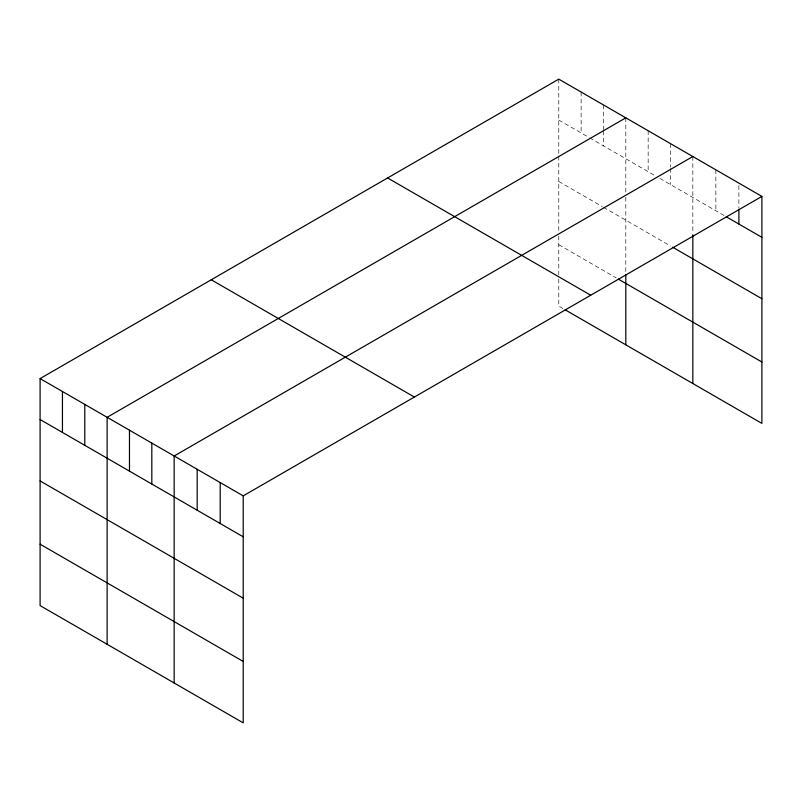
<?xml version="1.0" encoding="UTF-8"?>
<svg xmlns="http://www.w3.org/2000/svg" width="802" height="802" viewBox="0 0 802 802"><rect width="100%" height="100%" fill="white"/><g stroke="black" fill="none" stroke-linecap="round" stroke-linejoin="round"><path stroke-width="0.6" stroke-dasharray="4.01 3.01" d="M558.783 120.069L588.568 137.262M589.64 137.884L655.605 175.969M659.856 178.425L725.279 216.189M558.783 181.473L602.402 206.655M603.465 207.267L670.492 245.963M558.783 244.73L616.237 277.903M563.034 308.59L558.783 306.133L558.783 276.028M738.883 185.603L738.883 207.918M715.855 169.834L715.855 210.756M692.838 156.54L692.838 233.582M670.492 143.638L670.492 167.207M670.492 168.44L670.492 184.56M648.156 130.736L648.156 171.668M625.811 117.844L625.811 192.48M625.811 197.292L625.811 272.269M603.465 104.942L603.465 129.744M603.465 130.987L603.465 145.864M581.129 92.04L581.129 132.962M558.783 79.137L558.783 154.976M558.783 156.19L558.783 231.086M558.783 236.049L558.783 274.825"/><path stroke-width="1.2" d="M40.1 378.594L243.217 495.867L243.217 722.863L40.1 605.59L40.1 378.594L558.783 79.137L761.9 196.41L761.9 423.406L565.169 309.813M625.811 117.844L107.127 417.301L107.127 644.287M692.838 156.54L174.154 455.997L174.154 682.983M243.217 495.867L761.9 196.41M726.321 216.801L761.9 237.332M672.627 247.196L761.9 298.735M618.362 279.126L761.9 362.003M387.617 177.964L590.733 295.226M211.267 279.778L414.383 397.05M40.1 419.526L243.217 536.799M40.1 480.929L243.217 598.192M40.1 544.187L243.217 661.46M738.883 209.162L738.883 224.049M692.838 234.785L692.838 383.526M625.811 274.745L625.811 344.83M220.199 482.573L220.199 523.505M197.182 469.29L197.182 510.212M151.819 443.095L151.819 484.027M129.473 430.193L129.473 471.125M84.781 404.398L84.781 445.321M62.446 391.496L62.446 432.428"/></g></svg>
